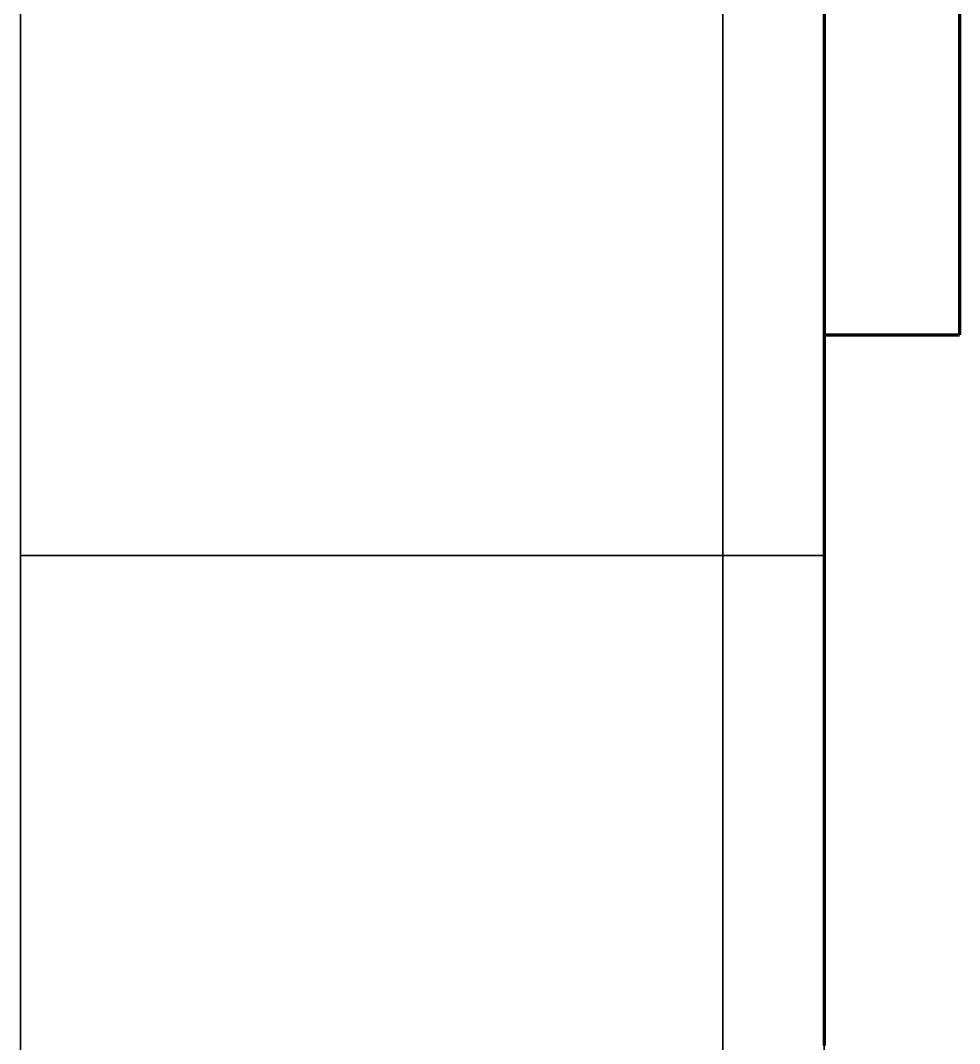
# Model space of a CAD drawing. Header units: millimetres. Extents: x 0 to 2208, y 0 to 420.
# Drawn here: x 110.709 to 113.484, y 71.64 to 74.663 of the extents above; entities that cross this region are included whole.
import ezdxf

# ---------------------------------------------------------------- set-up
doc = ezdxf.new("R2010")
doc.units = ezdxf.units.MM
doc.linetypes.add('IRAM-E-TRAZOS', pattern=[5, 4, -1])
doc.layers.add('01-VISIBLE', color=7, linetype='CONTINUOUS', lineweight=70)
doc.layers.add('02-OCULTA', color=4, linetype='IRAM-E-TRAZOS', lineweight=35)

msp = doc.modelspace()

# ---------------------------------------------------------------- linework, layer by layer
at = {"layer": '01-VISIBLE'}
msp.add_line((113.0841, 73.7341), (113.4841, 73.7341), dxfattribs=at)
for points in [[(113.0841, 74.6841), (113.0841, 74.6341), (113.0841, 74.5841), (113.0841, 74.5341), (113.0841, 74.4841), (113.0841, 74.4341), (113.0841, 74.3841), (113.0841, 74.3341), (113.0841, 74.2841), (113.0841, 74.2341), (113.0841, 74.1841), (113.0841, 74.1341), (113.0841, 74.0841), (113.0841, 74.0341), (113.0841, 73.9841), (113.0841, 73.9341), (113.0841, 73.8841), (113.0841, 73.8341), (113.0841, 73.7841), (113.0841, 73.7341), (113.0841, 73.6841), (113.0841, 73.6341), (113.0841, 73.5841), (113.0841, 73.5341), (113.0841, 73.4841), (113.0841, 73.4341), (113.0841, 73.3841), (113.0841, 73.3341), (113.0841, 73.2841), (113.0841, 73.2341), (113.0841, 73.1841), (113.0841, 73.1341), (113.0841, 73.0841), (113.0841, 73.0341), (113.0841, 72.9841), (113.0841, 72.9341), (113.0841, 72.8841), (113.0841, 72.8341), (113.0841, 72.7841), (113.0841, 72.7341), (113.0841, 72.6841), (113.0841, 72.6341), (113.0841, 72.5841), (113.0841, 72.5341), (113.0841, 72.4841), (113.0841, 72.4341), (113.0841, 72.3841), (113.0841, 72.3341), (113.0841, 72.2841), (113.0841, 72.2341), (113.0841, 72.1841), (113.0841, 72.1341), (113.0841, 72.0841), (113.0841, 72.0341), (113.0841, 71.9841), (113.0841, 71.9341), (113.0841, 71.8841), (113.0841, 71.8341), (113.0841, 71.7841), (113.0841, 71.7341), (113.0841, 71.6841), (113.0841, 71.6341)], [(113.4841, 74.6841), (113.4841, 74.6341), (113.4841, 74.5841), (113.4841, 74.5341), (113.4841, 74.4841), (113.4841, 74.4341), (113.4841, 74.3841), (113.4841, 74.3341), (113.4841, 74.2841), (113.4841, 74.2341), (113.4841, 74.1841), (113.4841, 74.1341), (113.4841, 74.0841), (113.4841, 74.0341), (113.4841, 73.9841), (113.4841, 73.9341), (113.4841, 73.8841), (113.4841, 73.8341), (113.4841, 73.7841), (113.4841, 73.7341)]]:
    msp.add_lwpolyline(points, dxfattribs=at)
at = {"layer": '02-OCULTA'}
msp.add_line((110.7091, 73.0816), (113.0841, 73.0816), dxfattribs=at)
for points in [[(112.7841, 71.6301), (112.7841, 71.6841), (112.7841, 71.7381), (112.7841, 71.7921), (112.7841, 71.8461), (112.7841, 71.9001), (112.7841, 71.9541), (112.7841, 72.0081), (112.7841, 72.0621), (112.7841, 72.1161), (112.7841, 72.1701), (112.7841, 72.2241), (112.7841, 72.2781), (112.7841, 72.3321), (112.7841, 72.3861), (112.7841, 72.4401), (112.7841, 72.4941), (112.7841, 72.5481), (112.7841, 72.6021), (112.7841, 72.6561), (112.7841, 72.7101), (112.7841, 72.7641), (112.7841, 72.8181), (112.7841, 72.8721), (112.7841, 72.9261), (112.7841, 72.9801), (112.7841, 73.0341), (112.7841, 73.0881), (112.7841, 73.1421), (112.7841, 73.1961), (112.7841, 73.2501), (112.7841, 73.3041), (112.7841, 73.3581), (112.7841, 73.4121), (112.7841, 73.4661), (112.7841, 73.5201), (112.7841, 73.5741), (112.7841, 73.6281), (112.7841, 73.6821), (112.7841, 73.7361), (112.7841, 73.7901), (112.7841, 73.8441), (112.7841, 73.8981), (112.7841, 73.9521), (112.7841, 74.0061), (112.7841, 74.0601), (112.7841, 74.1141), (112.7841, 74.1681), (112.7841, 74.2221), (112.7841, 74.2761), (112.7841, 74.3301), (112.7841, 74.3841), (112.7841, 74.4381), (112.7841, 74.4921), (112.7841, 74.5461), (112.7841, 74.6001), (112.7841, 74.6541), (112.7841, 74.7081)], [(113.0841, 71.6301), (113.0841, 71.6841), (113.0841, 71.7381), (113.0841, 71.7921), (113.0841, 71.8461), (113.0841, 71.9001), (113.0841, 71.9541), (113.0841, 72.0081), (113.0841, 72.0621), (113.0841, 72.1161), (113.0841, 72.1701), (113.0841, 72.2241), (113.0841, 72.2781), (113.0841, 72.3321), (113.0841, 72.3861), (113.0841, 72.4401), (113.0841, 72.4941), (113.0841, 72.5481), (113.0841, 72.6021), (113.0841, 72.6561), (113.0841, 72.7101), (113.0841, 72.7641), (113.0841, 72.8181), (113.0841, 72.8721), (113.0841, 72.9261), (113.0841, 72.9801), (113.0841, 73.0341), (113.0841, 73.0881), (113.0841, 73.1421), (113.0841, 73.1961), (113.0841, 73.2501), (113.0841, 73.3041), (113.0841, 73.3581), (113.0841, 73.4121), (113.0841, 73.4661), (113.0841, 73.5201), (113.0841, 73.5741), (113.0841, 73.6281), (113.0841, 73.6821), (113.0841, 73.7361), (113.0841, 73.7901), (113.0841, 73.8441), (113.0841, 73.8981), (113.0841, 73.9521), (113.0841, 74.0061), (113.0841, 74.0601), (113.0841, 74.1141), (113.0841, 74.1681), (113.0841, 74.2221), (113.0841, 74.2761), (113.0841, 74.3301), (113.0841, 74.3841), (113.0841, 74.4381), (113.0841, 74.4921), (113.0841, 74.5461), (113.0841, 74.6001), (113.0841, 74.6541), (113.0841, 74.7081)], [(110.7091, 74.6841), (110.7091, 74.6341), (110.7091, 74.5841), (110.7091, 74.5341), (110.7091, 74.4841), (110.7091, 74.4341), (110.7091, 74.3841), (110.7091, 74.3341), (110.7091, 74.2841), (110.7091, 74.2341), (110.7091, 74.1841), (110.7091, 74.1341), (110.7091, 74.0841), (110.7091, 74.0341), (110.7091, 73.9841), (110.7091, 73.9341), (110.7091, 73.8841), (110.7091, 73.8341), (110.7091, 73.7841), (110.7091, 73.7341), (110.7091, 73.6841), (110.7091, 73.6341), (110.7091, 73.5841), (110.7091, 73.5341), (110.7091, 73.4841), (110.7091, 73.4341), (110.7091, 73.3841), (110.7091, 73.3341), (110.7091, 73.2841), (110.7091, 73.2341), (110.7091, 73.1841), (110.7091, 73.1341), (110.7091, 73.0841), (110.7091, 73.0341), (110.7091, 72.9841), (110.7091, 72.9341), (110.7091, 72.8841), (110.7091, 72.8341), (110.7091, 72.7841), (110.7091, 72.7341), (110.7091, 72.6841), (110.7091, 72.6341), (110.7091, 72.5841), (110.7091, 72.5341), (110.7091, 72.4841), (110.7091, 72.4341), (110.7091, 72.3841), (110.7091, 72.3341), (110.7091, 72.2841), (110.7091, 72.2341), (110.7091, 72.1841), (110.7091, 72.1341), (110.7091, 72.0841), (110.7091, 72.0341), (110.7091, 71.9841), (110.7091, 71.9341), (110.7091, 71.8841), (110.7091, 71.8341), (110.7091, 71.7841), (110.7091, 71.7341), (110.7091, 71.6841), (110.7091, 71.6341)], [(110.7091, 74.6831), (110.7091, 74.633), (110.7091, 74.583), (110.7091, 74.5329), (110.7091, 74.4829), (110.7091, 74.4328), (110.7091, 74.3828), (110.7091, 74.3327), (110.7091, 74.2827), (110.7091, 74.2326), (110.7091, 74.1826), (110.7091, 74.1326), (110.7091, 74.0825), (110.7091, 74.0325), (110.7091, 73.9824), (110.7091, 73.9324), (110.7091, 73.8823), (110.7091, 73.8323), (110.7091, 73.7822), (110.7091, 73.7322), (110.7091, 73.6821), (110.7091, 73.6321), (110.7091, 73.582), (110.7091, 73.532), (110.7091, 73.4819), (110.7091, 73.4319), (110.7091, 73.3818), (110.7091, 73.3318), (110.7091, 73.2818), (110.7091, 73.2317), (110.7091, 73.1817), (110.7091, 73.1316), (110.7091, 73.0816)], [(110.7091, 73.0816), (110.7091, 73.1316), (110.7091, 73.1817), (110.7091, 73.2317), (110.7091, 73.2818), (110.7091, 73.3318), (110.7091, 73.3818), (110.7091, 73.4319), (110.7091, 73.4819), (110.7091, 73.532), (110.7091, 73.582), (110.7091, 73.6321), (110.7091, 73.6821), (110.7091, 73.7322), (110.7091, 73.7822), (110.7091, 73.8323), (110.7091, 73.8823), (110.7091, 73.9324), (110.7091, 73.9824), (110.7091, 74.0325), (110.7091, 74.0825), (110.7091, 74.1326), (110.7091, 74.1826), (110.7091, 74.2326), (110.7091, 74.2827), (110.7091, 74.3327), (110.7091, 74.3828), (110.7091, 74.4328), (110.7091, 74.4829), (110.7091, 74.5329), (110.7091, 74.583), (110.7091, 74.633), (110.7091, 74.6831)], [(110.7091, 71.6001), (110.7091, 71.6531), (110.7091, 71.7061), (110.7091, 71.7591), (110.7091, 71.8121), (110.7091, 71.8651), (110.7091, 71.9181), (110.7091, 71.9711), (110.7091, 72.0241), (110.7091, 72.0771), (110.7091, 72.1301), (110.7091, 72.1831), (110.7091, 72.2361), (110.7091, 72.2891), (110.7091, 72.3421), (110.7091, 72.3951), (110.7091, 72.4481), (110.7091, 72.5011), (110.7091, 72.5541), (110.7091, 72.6071), (110.7091, 72.6601), (110.7091, 72.7131), (110.7091, 72.7661), (110.7091, 72.8191), (110.7091, 72.8721), (110.7091, 72.9251), (110.7091, 72.9781), (110.7091, 73.0311), (110.7091, 73.0841), (110.7091, 73.1371), (110.7091, 73.1901), (110.7091, 73.2431), (110.7091, 73.2961), (110.7091, 73.3491), (110.7091, 73.4021), (110.7091, 73.4551), (110.7091, 73.5081), (110.7091, 73.5611), (110.7091, 73.6141), (110.7091, 73.6671), (110.7091, 73.7201), (110.7091, 73.7731), (110.7091, 73.8261), (110.7091, 73.8791), (110.7091, 73.9321), (110.7091, 73.9851), (110.7091, 74.0381), (110.7091, 74.0911), (110.7091, 74.1441), (110.7091, 74.1971), (110.7091, 74.2501), (110.7091, 74.3031), (110.7091, 74.3561), (110.7091, 74.4091), (110.7091, 74.4621), (110.7091, 74.5151), (110.7091, 74.5681), (110.7091, 74.6211), (110.7091, 74.6741)], [(112.7841, 74.6841), (112.7841, 74.6341), (112.7841, 74.5841), (112.7841, 74.5341), (112.7841, 74.4841), (112.7841, 74.4341), (112.7841, 74.3841), (112.7841, 74.3341), (112.7841, 74.2841), (112.7841, 74.2341), (112.7841, 74.1841), (112.7841, 74.1341), (112.7841, 74.0841), (112.7841, 74.0341), (112.7841, 73.9841), (112.7841, 73.9341), (112.7841, 73.8841), (112.7841, 73.8341), (112.7841, 73.7841), (112.7841, 73.7341), (112.7841, 73.6841), (112.7841, 73.6341), (112.7841, 73.5841), (112.7841, 73.5341), (112.7841, 73.4841), (112.7841, 73.4341), (112.7841, 73.3841), (112.7841, 73.3341), (112.7841, 73.2841), (112.7841, 73.2341), (112.7841, 73.1841), (112.7841, 73.1341), (112.7841, 73.0841), (112.7841, 73.0341), (112.7841, 72.9841), (112.7841, 72.9341), (112.7841, 72.8841), (112.7841, 72.8341), (112.7841, 72.7841), (112.7841, 72.7341), (112.7841, 72.6841), (112.7841, 72.6341), (112.7841, 72.5841), (112.7841, 72.5341), (112.7841, 72.4841), (112.7841, 72.4341), (112.7841, 72.3841), (112.7841, 72.3341), (112.7841, 72.2841), (112.7841, 72.2341), (112.7841, 72.1841), (112.7841, 72.1341), (112.7841, 72.0841), (112.7841, 72.0341), (112.7841, 71.9841), (112.7841, 71.9341), (112.7841, 71.8841), (112.7841, 71.8341), (112.7841, 71.7841), (112.7841, 71.7341), (112.7841, 71.6841), (112.7841, 71.6341)], [(112.7841, 74.6841), (112.7841, 74.6341), (112.7841, 74.5841), (112.7841, 74.5341), (112.7841, 74.4841), (112.7841, 74.4341), (112.7841, 74.3841), (112.7841, 74.3341), (112.7841, 74.2841), (112.7841, 74.2341), (112.7841, 74.1841), (112.7841, 74.1341), (112.7841, 74.0841), (112.7841, 74.0341), (112.7841, 73.9841), (112.7841, 73.9341), (112.7841, 73.8841), (112.7841, 73.8341), (112.7841, 73.7841), (112.7841, 73.7341), (112.7841, 73.6841), (112.7841, 73.6341), (112.7841, 73.5841), (112.7841, 73.5341), (112.7841, 73.4841), (112.7841, 73.4341), (112.7841, 73.3841), (112.7841, 73.3341), (112.7841, 73.2841), (112.7841, 73.2341), (112.7841, 73.1841), (112.7841, 73.1341), (112.7841, 73.0841), (112.7841, 73.0341), (112.7841, 72.9841), (112.7841, 72.9341), (112.7841, 72.8841), (112.7841, 72.8341), (112.7841, 72.7841), (112.7841, 72.7341), (112.7841, 72.6841), (112.7841, 72.6341), (112.7841, 72.5841), (112.7841, 72.5341), (112.7841, 72.4841), (112.7841, 72.4341), (112.7841, 72.3841), (112.7841, 72.3341), (112.7841, 72.2841), (112.7841, 72.2341), (112.7841, 72.1841), (112.7841, 72.1341), (112.7841, 72.0841), (112.7841, 72.0341), (112.7841, 71.9841), (112.7841, 71.9341), (112.7841, 71.8841), (112.7841, 71.8341), (112.7841, 71.7841), (112.7841, 71.7341), (112.7841, 71.6841), (112.7841, 71.6341)], [(112.7841, 71.6001), (112.7841, 71.6531), (112.7841, 71.7061), (112.7841, 71.7591), (112.7841, 71.8121), (112.7841, 71.8651), (112.7841, 71.9181), (112.7841, 71.9711), (112.7841, 72.0241), (112.7841, 72.0771), (112.7841, 72.1301), (112.7841, 72.1831), (112.7841, 72.2361), (112.7841, 72.2891), (112.7841, 72.3421), (112.7841, 72.3951), (112.7841, 72.4481), (112.7841, 72.5011), (112.7841, 72.5541), (112.7841, 72.6071), (112.7841, 72.6601), (112.7841, 72.7131), (112.7841, 72.7661), (112.7841, 72.8191), (112.7841, 72.8721), (112.7841, 72.9251), (112.7841, 72.9781), (112.7841, 73.0311), (112.7841, 73.0841), (112.7841, 73.1371), (112.7841, 73.1901), (112.7841, 73.2431), (112.7841, 73.2961), (112.7841, 73.3491), (112.7841, 73.4021), (112.7841, 73.4551), (112.7841, 73.5081), (112.7841, 73.5611), (112.7841, 73.6141), (112.7841, 73.6671), (112.7841, 73.7201), (112.7841, 73.7731), (112.7841, 73.8261), (112.7841, 73.8791), (112.7841, 73.9321), (112.7841, 73.9851), (112.7841, 74.0381), (112.7841, 74.0911), (112.7841, 74.1441), (112.7841, 74.1971), (112.7841, 74.2501), (112.7841, 74.3031), (112.7841, 74.3561), (112.7841, 74.4091), (112.7841, 74.4621), (112.7841, 74.5151), (112.7841, 74.5681), (112.7841, 74.6211), (112.7841, 74.6741)], [(113.0841, 71.6091), (113.0841, 71.6841), (113.0841, 71.7591), (113.0841, 71.8341), (113.0841, 71.9091), (113.0841, 71.9841), (113.0841, 72.0591), (113.0841, 72.1341), (113.0841, 72.2091), (113.0841, 72.2841), (113.0841, 72.3591), (113.0841, 72.4341), (113.0841, 72.5091), (113.0841, 72.5841), (113.0841, 72.6591), (113.0841, 72.7341), (113.0841, 72.8091), (113.0841, 72.8841), (113.0841, 72.9591), (113.0841, 73.0341), (113.0841, 73.1091), (113.0841, 73.1841), (113.0841, 73.2591), (113.0841, 73.3341), (113.0841, 73.4091), (113.0841, 73.4841), (113.0841, 73.5591), (113.0841, 73.6341), (113.0841, 73.7091), (113.0841, 73.7841), (113.0841, 73.8591), (113.0841, 73.9341), (113.0841, 74.0091), (113.0841, 74.0841), (113.0841, 74.1591), (113.0841, 74.2341), (113.0841, 74.3091), (113.0841, 74.3841), (113.0841, 74.4591), (113.0841, 74.5341), (113.0841, 74.6091), (113.0841, 74.6841)], [(113.0841, 74.6841), (113.0841, 74.6341), (113.0841, 74.5841), (113.0841, 74.5341), (113.0841, 74.4841), (113.0841, 74.4341), (113.0841, 74.3841), (113.0841, 74.3341), (113.0841, 74.2841), (113.0841, 74.2341), (113.0841, 74.1841), (113.0841, 74.1341), (113.0841, 74.0841), (113.0841, 74.0341), (113.0841, 73.9841), (113.0841, 73.9341), (113.0841, 73.8841), (113.0841, 73.8341), (113.0841, 73.7841), (113.0841, 73.7341), (113.0841, 73.6841), (113.0841, 73.6341), (113.0841, 73.5841), (113.0841, 73.5341), (113.0841, 73.4841), (113.0841, 73.4341), (113.0841, 73.3841), (113.0841, 73.3341), (113.0841, 73.2841), (113.0841, 73.2341), (113.0841, 73.1841), (113.0841, 73.1341), (113.0841, 73.0841), (113.0841, 73.0341), (113.0841, 72.9841), (113.0841, 72.9341), (113.0841, 72.8841), (113.0841, 72.8341), (113.0841, 72.7841), (113.0841, 72.7341), (113.0841, 72.6841), (113.0841, 72.6341), (113.0841, 72.5841), (113.0841, 72.5341), (113.0841, 72.4841), (113.0841, 72.4341), (113.0841, 72.3841), (113.0841, 72.3341), (113.0841, 72.2841), (113.0841, 72.2341), (113.0841, 72.1841), (113.0841, 72.1341), (113.0841, 72.0841), (113.0841, 72.0341), (113.0841, 71.9841), (113.0841, 71.9341), (113.0841, 71.8841), (113.0841, 71.8341), (113.0841, 71.7841), (113.0841, 71.7341), (113.0841, 71.6841), (113.0841, 71.6341)], [(113.0841, 74.6841), (113.0841, 74.6341), (113.0841, 74.5841), (113.0841, 74.5341), (113.0841, 74.4841), (113.0841, 74.4341), (113.0841, 74.3841), (113.0841, 74.3341), (113.0841, 74.2841), (113.0841, 74.2341), (113.0841, 74.1841), (113.0841, 74.1341), (113.0841, 74.0841), (113.0841, 74.0341), (113.0841, 73.9841), (113.0841, 73.9341), (113.0841, 73.8841), (113.0841, 73.8341), (113.0841, 73.7841), (113.0841, 73.7341)], [(113.0841, 73.7341), (113.0841, 73.7841), (113.0841, 73.8341), (113.0841, 73.8841), (113.0841, 73.9341), (113.0841, 73.9841), (113.0841, 74.0341), (113.0841, 74.0841), (113.0841, 74.1341), (113.0841, 74.1841), (113.0841, 74.2341), (113.0841, 74.2841), (113.0841, 74.3341), (113.0841, 74.3841), (113.0841, 74.4341), (113.0841, 74.4841), (113.0841, 74.5341), (113.0841, 74.5841), (113.0841, 74.6341), (113.0841, 74.6841)], [(113.0841, 74.6831), (113.0841, 74.633), (113.0841, 74.583), (113.0841, 74.5329), (113.0841, 74.4829), (113.0841, 74.4328), (113.0841, 74.3828), (113.0841, 74.3327), (113.0841, 74.2827), (113.0841, 74.2326), (113.0841, 74.1826), (113.0841, 74.1326), (113.0841, 74.0825), (113.0841, 74.0325), (113.0841, 73.9824), (113.0841, 73.9324), (113.0841, 73.8823), (113.0841, 73.8323), (113.0841, 73.7822), (113.0841, 73.7322), (113.0841, 73.6821), (113.0841, 73.6321), (113.0841, 73.582), (113.0841, 73.532), (113.0841, 73.4819), (113.0841, 73.4319), (113.0841, 73.3818), (113.0841, 73.3318), (113.0841, 73.2818), (113.0841, 73.2317), (113.0841, 73.1817), (113.0841, 73.1316), (113.0841, 73.0816)], [(113.0841, 73.0816), (113.0841, 73.1316), (113.0841, 73.1817), (113.0841, 73.2317), (113.0841, 73.2818), (113.0841, 73.3318), (113.0841, 73.3818), (113.0841, 73.4319), (113.0841, 73.4819), (113.0841, 73.532), (113.0841, 73.582), (113.0841, 73.6321), (113.0841, 73.6821), (113.0841, 73.7322), (113.0841, 73.7822), (113.0841, 73.8323), (113.0841, 73.8823), (113.0841, 73.9324), (113.0841, 73.9824), (113.0841, 74.0325), (113.0841, 74.0825), (113.0841, 74.1326), (113.0841, 74.1826), (113.0841, 74.2326), (113.0841, 74.2827), (113.0841, 74.3327), (113.0841, 74.3828), (113.0841, 74.4328), (113.0841, 74.4829), (113.0841, 74.5329), (113.0841, 74.583), (113.0841, 74.633), (113.0841, 74.6831)], [(113.4841, 73.7341), (113.4841, 73.7841), (113.4841, 73.8341), (113.4841, 73.8841), (113.4841, 73.9341), (113.4841, 73.9841), (113.4841, 74.0341), (113.4841, 74.0841), (113.4841, 74.1341), (113.4841, 74.1841), (113.4841, 74.2341), (113.4841, 74.2841), (113.4841, 74.3341), (113.4841, 74.3841), (113.4841, 74.4341), (113.4841, 74.4841), (113.4841, 74.5341), (113.4841, 74.5841), (113.4841, 74.6341), (113.4841, 74.6841)]]:
    msp.add_lwpolyline(points, dxfattribs=at)

doc.saveas('drawing.dxf')
